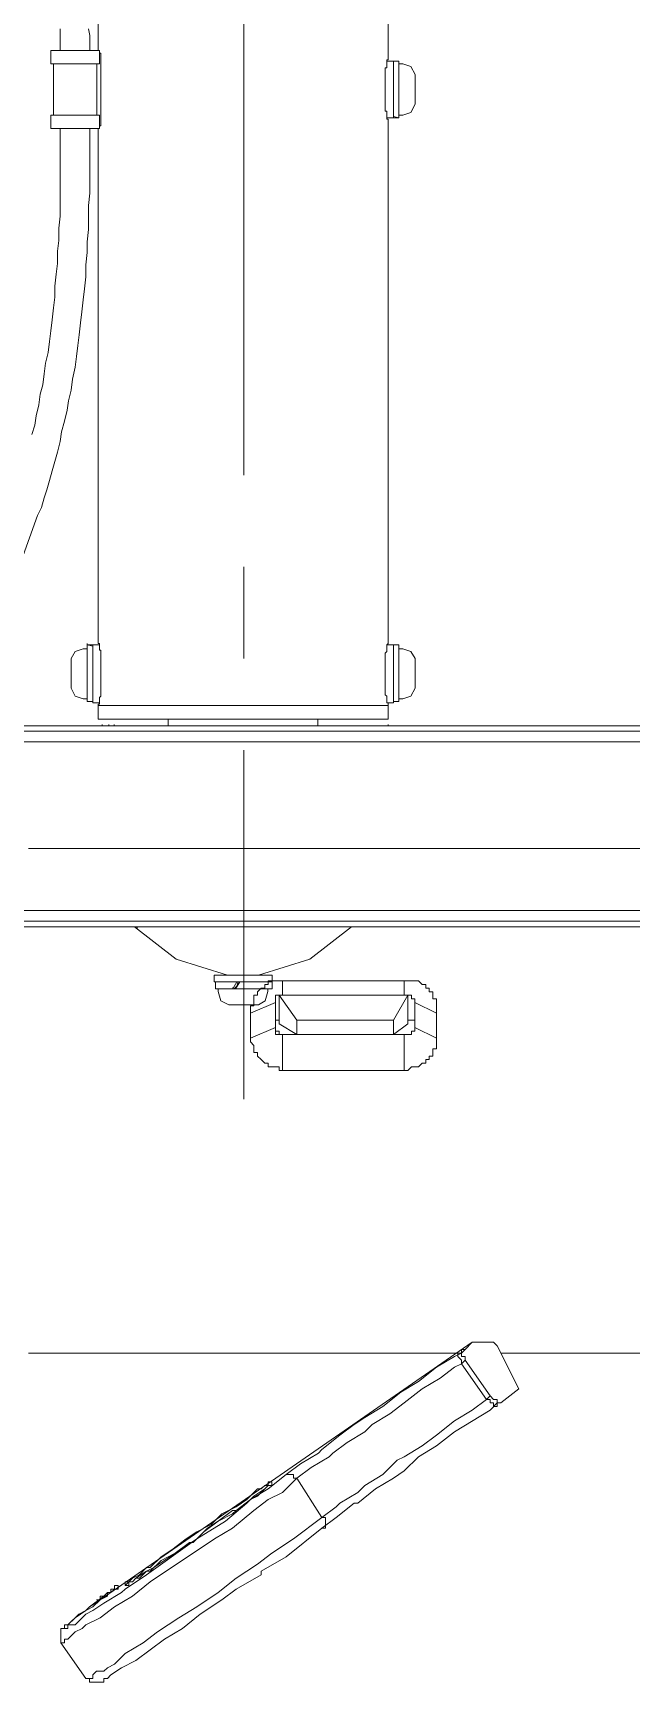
# Model space of a CAD drawing. Header units: millimetres. Extents: x 25083 to 52777, y 24772 to 45779.
# Drawn here: x 49725.6 to 49787.6, y 36670 to 36841.2 of the extents above; entities that cross this region are included whole.
import ezdxf

# ---------------------------------------------------------------- set-up
doc = ezdxf.new("R2010")
doc.units = ezdxf.units.MM
doc.layers.add('小车', color=7, linetype='Continuous')

# ---------------------------------------------------------------- blocks, each defined once
blk = doc.blocks.new('zw$D2F4')
at = {"color": 7, "lineweight": 5}
for points in [[(835.19, 876.04), (901.29, 876.04)], [(861.55, 862.3), (860.07, 862.3), (860.07, 861.92), (859.7, 861.92), (859.7, 861.55), (859.32, 861.55), (858.95, 861.18), (858.95, 860.81), (858.58, 860.81), (858.58, 859.7), (858.21, 859.7), (858.21, 858.95)], [(861.55, 862.3), (861.55, 860.81)], [(874.18, 862.3), (861.55, 862.3)], [(874.18, 862.3), (874.18, 860.81)], [(877.52, 858.95), (877.52, 860.44), (877.15, 860.44), (877.15, 861.18), (876.78, 861.18), (876.78, 861.55), (876.41, 861.55), (876.41, 861.92), (876.04, 861.92), (875.66, 862.3), (874.18, 862.3)], [(858.21, 858.95), (860.81, 860.07)], [(861.55, 860.81), (860.81, 860.81), (860.81, 860.44), (860.81, 860.07)], [(860.81, 860.07), (860.81, 857.47)], [(861.18, 857.84), (861.18, 860.81)], [(861.18, 860.81), (874.55, 860.81)], [(863.04, 858.21), (861.18, 860.81)], [(874.18, 860.81), (861.55, 860.81)], [(874.55, 860.81), (873.07, 858.21)], [(875.29, 860.07), (875.29, 860.44), (874.92, 860.44), (874.92, 860.81), (874.55, 860.81), (874.18, 860.81)], [(874.55, 857.84), (874.55, 860.81)], [(875.29, 857.47), (875.29, 860.07)], [(877.52, 858.95), (875.29, 860.07)], [(858.21, 858.95), (858.21, 856.35)], [(860.81, 858.21), (861.18, 858.21)], [(861.18, 857.84), (863.04, 856.73)], [(863.04, 856.73), (863.04, 858.21)], [(863.04, 858.21), (873.07, 858.21)], [(873.07, 856.73), (873.07, 858.21)], [(873.07, 856.73), (874.55, 857.84)], [(874.55, 858.21), (875.29, 858.21)], [(877.52, 856.35), (877.52, 858.95)], [(858.21, 856.35), (860.81, 857.47)], [(858.21, 856.35), (858.21, 855.98), (858.58, 855.61), (858.58, 854.87), (858.95, 854.87), (858.95, 854.5), (859.32, 854.13), (859.7, 853.75), (860.07, 853.75), (860.07, 853.38), (861.18, 853.38), (861.18, 853.01), (861.55, 853.01)], [(860.81, 857.47), (860.81, 856.73), (861.18, 856.73), (861.55, 856.73)], [(861.55, 853.01), (861.55, 856.73)], [(861.55, 856.73), (874.18, 856.73)], [(873.07, 856.73), (863.04, 856.73)], [(874.18, 856.73), (874.92, 856.73), (874.92, 857.1), (875.29, 857.1), (875.29, 857.47)], [(874.18, 853.01), (874.18, 856.73)], [(874.18, 853.01), (874.55, 853.01), (874.92, 853.38), (875.66, 853.38), (876.04, 853.75), (876.41, 853.75), (876.41, 854.13), (876.78, 854.13), (876.78, 854.5), (877.15, 854.5), (877.15, 855.24), (877.52, 855.24), (877.52, 856.35)], [(877.52, 856.35), (875.29, 857.47)], [(861.55, 853.01), (874.18, 853.01)], [(835.19, 823.67), (880.12, 823.67)], [(881.23, 824.79), (842.61, 798.05)], [(880.12, 823.67), (879.38, 823.3), (877.52, 822.19), (875.66, 820.7), (873.81, 819.59), (871.95, 818.1), (870.09, 816.99), (868.98, 816.25), (867.49, 815.13), (865.64, 813.65), (865.27, 813.28), (863.41, 812.16), (861.92, 811.05)], [(880.12, 823.67), (879.75, 823.67), (879.75, 823.3), (880.12, 822.93), (880.12, 822.56)], [(880.49, 824.05), (880.12, 823.67)], [(880.49, 822.93), (880.49, 823.3), (880.12, 823.3), (880.12, 824.05), (880.49, 824.05)], [(880.49, 824.05), (881.23, 824.79)], [(881.23, 824.79), (883.46, 824.79)], [(883.83, 824.42), (883.46, 824.79)], [(886.06, 819.96), (883.83, 824.42)], [(884.21, 823.67), (901.29, 823.67)], [(880.12, 822.56), (879.38, 822.19), (877.89, 821.07), (876.04, 819.96), (874.18, 818.48), (872.69, 817.36), (870.84, 816.25), (870.09, 815.5), (868.24, 814.39), (866.75, 813.28), (866.38, 812.9), (864.52, 811.79), (863.04, 810.68)], [(880.49, 822.93), (880.12, 822.56)], [(880.12, 822.56), (882.72, 818.85)], [(880.49, 822.93), (883.09, 819.22)], [(865.64, 806.59), (867.12, 807.71), (867.49, 808.08), (869.35, 809.19), (870.09, 809.93), (871.95, 811.05), (873.44, 812.53), (874.18, 812.9), (876.04, 814.02), (877.52, 815.13), (879.38, 816.62), (881.23, 817.73), (882.72, 818.85)], [(883.83, 818.48), (883.09, 817.73), (879.38, 815.5), (877.52, 814.02), (875.66, 812.9), (874.18, 811.42), (873.07, 810.68), (871.21, 809.56), (869.35, 808.08), (868.98, 808.08), (867.12, 806.59), (865.64, 805.48)], [(882.72, 818.85), (883.09, 819.22)], [(883.83, 818.48), (883.83, 818.1), (883.46, 818.1), (883.46, 818.48), (883.09, 818.48), (883.09, 818.85), (882.72, 818.85)], [(884.21, 818.48), (883.83, 818.48), (883.83, 818.85), (883.46, 818.85), (883.09, 819.22)], [(884.21, 818.48), (883.83, 818.48)], [(884.21, 818.48), (886.06, 819.96)], [(863.04, 810.68), (861.55, 809.19), (860.07, 808.45), (858.58, 807.33), (856.35, 805.48), (854.5, 804.36), (847.81, 799.91), (845.96, 798.42), (844.1, 797.31), (842.61, 796.19), (841.13, 795.45), (840.76, 795.08), (840.01, 794.71), (839.27, 793.97), (838.9, 793.97), (838.9, 793.59), (838.53, 793.59)], [(861.92, 811.05), (860.07, 809.56), (858.21, 808.45), (857.84, 808.08), (855.61, 806.22), (852.64, 804.36), (847.44, 800.65), (845.21, 799.16), (844.84, 798.79), (842.98, 797.68), (841.87, 796.94), (841.13, 796.57), (840.01, 795.45), (839.27, 795.45), (839.27, 795.08), (838.9, 795.08), (838.9, 795.45), (839.27, 795.45), (840.01, 796.19), (841.13, 796.94), (841.5, 797.31), (842.98, 798.42), (843.36, 798.42)], [(860.07, 809.93), (860.44, 809.93), (860.44, 810.31), (860.07, 810.31), (860.07, 809.93), (859.7, 809.93), (859.32, 809.56), (858.95, 809.56), (857.84, 808.45), (856.73, 807.71), (855.24, 806.96), (854.13, 805.85), (852.64, 805.11), (851.53, 804.36), (850.04, 803.25), (848.93, 802.51), (847.81, 801.39), (847.44, 801.39), (846.7, 800.65), (845.96, 800.28)], [(859.7, 809.56), (860.07, 809.93)], [(859.7, 809.56), (860.07, 809.93)], [(861.92, 811.05), (862.67, 811.05), (862.67, 810.68), (863.04, 810.68)], [(863.04, 810.68), (865.64, 806.59)], [(845.21, 799.54), (845.58, 799.54), (845.58, 799.91), (845.96, 799.91), (846.33, 800.28), (846.7, 800.28), (847.44, 801.02), (848.18, 801.39), (852.64, 804.36), (853.75, 805.48), (854.87, 806.22), (856.35, 806.96), (856.73, 807.33), (858.21, 808.45), (858.95, 808.82), (859.7, 809.56)], [(845.21, 799.54), (845.58, 799.91), (845.96, 799.91), (846.33, 800.28), (847.44, 801.02), (847.81, 801.02), (848.93, 802.14), (850.41, 802.88), (851.9, 803.99), (852.27, 803.99), (853.38, 805.11), (856.35, 807.33), (856.73, 807.33), (857.84, 808.08), (858.58, 808.82), (859.7, 809.56)], [(841.13, 789.88), (841.87, 789.88), (841.87, 790.25), (842.24, 790.62), (842.98, 790.62), (843.36, 790.99), (844.1, 791.37), (845.21, 792.48), (847.07, 793.59), (848.56, 794.71), (850.78, 796.19), (852.64, 797.31), (854.87, 798.79), (856.73, 800.28), (858.95, 801.76), (860.44, 802.88), (862.67, 804.36), (865.64, 806.59)], [(865.64, 805.48), (866.01, 805.48), (866.01, 806.59), (865.64, 806.59)], [(841.13, 789.88), (841.5, 789.88), (841.5, 789.51), (842.98, 789.51), (842.98, 789.88), (843.36, 789.88), (843.73, 790.25), (844.84, 790.99), (846.33, 791.74), (849.3, 793.97), (851.15, 795.08), (853.01, 796.57), (855.24, 798.05), (856.73, 799.16), (859.32, 800.65), (859.32, 801.02), (861.92, 802.51), (865.64, 805.48)], [(845.96, 800.28), (845.58, 799.91), (845.21, 799.91), (845.21, 799.54)], [(843.36, 798.42), (842.61, 798.05), (841.87, 797.31), (840.39, 796.57), (839.27, 795.45), (838.9, 795.45), (838.9, 795.08), (838.53, 795.08), (838.53, 794.34), (838.53, 793.59)], [(842.61, 798.05), (841.5, 797.31)], [(842.61, 798.05), (841.5, 797.31)], [(842.61, 798.05), (842.24, 798.05)], [(844.1, 799.16), (843.73, 799.16), (843.73, 798.79), (843.36, 798.79), (842.98, 798.42), (842.61, 798.42), (842.61, 798.05)], [(843.36, 798.42), (843.36, 798.79), (843.73, 798.79), (844.1, 799.16), (844.47, 799.16)], [(843.36, 798.42), (843.36, 798.79), (843.73, 798.79), (843.73, 799.16), (844.47, 799.16)], [(844.47, 799.16), (844.47, 799.54), (844.1, 799.54)], [(841.13, 789.88), (838.53, 793.59)]]:
    blk.add_lwpolyline(points, dxfattribs=at)
at = {"color": 7, "lineweight": 0}
for points in [[(861.55, 856.73), (861.18, 856.73), (861.18, 857.1), (860.81, 857.1), (860.81, 857.47)], [(861.55, 856.73), (862.67, 856.73)], [(873.07, 856.73), (874.18, 856.73)], [(875.29, 857.47), (875.29, 857.1), (874.92, 857.1), (874.92, 856.73), (874.18, 856.73)]]:
    blk.add_lwpolyline(points, dxfattribs=at)
for points in [[(860.81, 857.84), (860.81, 857.47), (860.81, 857.47), (860.81, 857.47)], [(875.29, 857.47), (875.29, 857.47), (875.29, 857.47), (875.29, 857.84)], [(860.81, 857.47), (860.81, 857.47), (860.81, 857.47), (860.81, 857.47)], [(875.29, 857.47), (875.29, 857.47), (875.29, 857.47), (875.29, 857.47)]]:
    blk.add_open_spline(points, degree=3, dxfattribs=at)
at = {"color": 7, "lineweight": 5}
for points in [[(860.07, 809.93), (860.07, 809.93), (860.07, 809.93), (860.07, 809.93)], [(842.61, 798.05), (842.61, 798.05), (842.61, 798.05), (842.61, 798.05)], [(844.1, 799.54), (844.1, 799.54), (844.1, 799.16), (844.1, 799.16)], [(844.47, 799.16), (844.47, 799.16), (844.47, 799.16), (844.47, 799.16)]]:
    blk.add_open_spline(points, degree=3, dxfattribs=at)
blk = doc.blocks.new('A$C1A4175F5')
at = {"layer": '小车', "color": 7, "lineweight": 0}
for points in [[(972.06, 897.868), (972.06, 773.561)], [(973.18, 778.18), (973.18, 898.288)], [(990.679, 773.421), (990.679, 898.288)], [(991.798, 897.868), (991.798, 773.561)], [(971.501, 895.768), (971.501, 773.421)], [(992.358, 773.421), (992.358, 895.768)], [(996.278, 850.273), (995.438, 849.853), (995.158, 849.013)], [(996.278, 850.273), (999.358, 850.273)], [(1000.338, 849.013), (1000.058, 849.853), (999.358, 850.273)], [(1056.892, 850.273), (1056.052, 849.853), (1055.772, 849.013)], [(1056.892, 850.273), (1059.971, 850.273)], [(1061.091, 849.013), (1060.811, 849.853), (1059.971, 850.273)], [(994.738, 848.033), (1000.758, 848.033)], [(994.738, 848.033), (994.738, 847.333)], [(994.878, 848.593), (995.018, 848.593)], [(994.878, 848.593), (994.878, 848.033)], [(994.878, 848.593), (994.878, 848.033)], [(1000.758, 848.593), (994.878, 848.593)], [(994.878, 848.593), (994.878, 848.033)], [(995.158, 849.013), (995.158, 848.593)], [(1000.338, 849.013), (1000.338, 848.593)], [(1000.758, 848.593), (1000.758, 848.033)], [(1000.758, 848.033), (1000.758, 847.333)], [(1055.492, 848.593), (1055.632, 848.593)], [(1055.492, 848.593), (1055.492, 848.033)], [(1055.492, 848.593), (1055.632, 848.033)], [(1061.371, 848.593), (1055.492, 848.593)], [(1055.492, 848.593), (1055.492, 848.033)], [(1055.492, 848.033), (1061.371, 848.033)], [(1055.492, 848.033), (1055.492, 847.333)], [(1055.772, 849.013), (1055.772, 848.593)], [(1061.091, 849.013), (1061.091, 848.593)], [(1061.371, 848.593), (1061.371, 848.033)], [(1061.371, 848.033), (1061.371, 847.333)], [(992.358, 847.473), (992.358, 819.056)], [(992.358, 847.473), (992.498, 847.473)], [(993.058, 847.473), (993.058, 817.376)], [(993.058, 847.473), (994.458, 847.473)], [(995.998, 847.193), (995.858, 847.193), (995.718, 847.193), (995.578, 847.193), (995.438, 847.333), (995.298, 847.333), (995.158, 847.333), (995.018, 847.333), (994.878, 847.333), (994.738, 847.333), (994.738, 847.473), (994.598, 847.473), (994.458, 847.473)], [(994.458, 817.376), (994.458, 847.473)], [(994.458, 847.473), (994.458, 817.376)], [(996.558, 847.193), (995.998, 847.193)], [(999.078, 847.193), (996.558, 847.193)], [(999.498, 847.193), (999.078, 847.193)], [(1001.038, 847.473), (1000.898, 847.473), (1000.758, 847.333), (1000.618, 847.333), (1000.478, 847.333), (1000.338, 847.333), (1000.198, 847.333), (1000.058, 847.333), (999.918, 847.193), (999.778, 847.193), (999.638, 847.193), (999.498, 847.193)], [(1055.212, 847.473), (1001.038, 847.473)], [(1056.612, 847.193), (1056.472, 847.193), (1056.332, 847.193), (1056.192, 847.193), (1056.192, 847.333), (1056.052, 847.333), (1055.912, 847.333), (1055.772, 847.333), (1055.632, 847.333), (1055.492, 847.333), (1055.352, 847.333), (1055.352, 847.473), (1055.212, 847.473)], [(1057.172, 847.193), (1056.612, 847.193)], [(1059.691, 847.193), (1057.172, 847.193)], [(1060.251, 847.193), (1059.691, 847.193)], [(1060.391, 847.193), (1060.251, 847.193)], [(1061.651, 847.473), (1061.511, 847.473), (1061.511, 847.333), (1061.371, 847.333), (1061.231, 847.333), (1061.091, 847.333), (1060.951, 847.333), (1060.811, 847.333), (1060.671, 847.333), (1060.671, 847.193), (1060.531, 847.193), (1060.391, 847.193)], [(1121.145, 847.473), (1061.651, 847.473)], [(971.501, 843.693), (968.141, 839.354), (966.461, 834.034)], [(993.058, 840.194), (992.358, 840.194)], [(964.781, 835.014), (963.801, 834.734), (963.381, 834.034)], [(963.381, 830.955), (963.381, 834.034)], [(964.781, 835.014), (965.061, 835.014)], [(965.061, 831.655), (965.061, 835.434)], [(965.761, 835.434), (965.061, 835.434)], [(965.761, 829.415), (965.761, 835.434)], [(965.761, 835.434), (966.461, 835.434)], [(966.461, 835.434), (966.461, 829.415)], [(963.381, 830.955), (963.801, 830.115), (964.781, 829.835)], [(965.061, 831.655), (965.761, 832.075)], [(965.061, 831.515), (965.341, 831.795), (965.761, 831.935)], [(965.061, 831.375), (965.761, 831.795)], [(965.061, 831.375), (965.061, 831.655)], [(965.061, 831.375), (965.201, 831.375)], [(965.061, 829.555), (965.061, 831.375)], [(966.461, 830.815), (968.141, 825.495), (971.501, 821.156)], [(964.781, 829.835), (965.061, 829.835)], [(965.761, 829.555), (965.061, 829.555)], [(965.761, 829.415), (966.461, 829.415)], [(993.058, 824.655), (992.358, 824.655)], [(971.501, 821.156), (971.501, 821.296), (971.361, 821.296), (971.361, 821.436), (971.501, 821.436)], [(992.358, 819.056), (992.498, 819.056)], [(992.358, 819.056), (992.358, 818.496)], [(992.358, 818.496), (992.358, 817.796)], [(992.358, 818.496), (992.498, 818.496)], [(992.358, 817.796), (992.498, 817.796)], [(993.058, 817.376), (994.458, 817.376)], [(994.458, 817.376), (994.598, 817.376), (994.598, 817.516), (994.738, 817.516), (994.878, 817.516), (995.018, 817.516), (995.158, 817.516), (995.298, 817.516), (995.438, 817.656), (995.578, 817.656), (995.718, 817.656), (995.858, 817.656), (995.998, 817.656)], [(994.738, 816.816), (994.738, 817.516)], [(1000.758, 816.816), (994.738, 816.816)], [(994.878, 816.256), (994.878, 816.816)], [(995.998, 817.656), (996.558, 817.656)], [(996.558, 817.656), (999.078, 817.656)], [(999.078, 817.656), (999.498, 817.656)], [(999.498, 817.656), (999.638, 817.656), (999.778, 817.656), (999.918, 817.656), (1000.058, 817.656), (1000.198, 817.656), (1000.198, 817.516), (1000.338, 817.516), (1000.478, 817.516), (1000.618, 817.516), (1000.758, 817.516), (1000.898, 817.516), (1000.898, 817.376), (1001.038, 817.376)], [(1000.758, 816.256), (1000.618, 816.816)], [(1000.758, 816.816), (1000.758, 817.516)], [(1000.758, 816.256), (1000.758, 816.816)], [(1000.758, 816.256), (1000.758, 816.816)], [(1054.372, 817.376), (1001.038, 817.376)], [(1055.772, 817.516), (1054.372, 817.516)], [(1054.372, 817.516), (1054.372, 812.477)], [(1062.211, 817.656), (1054.652, 817.656)], [(1054.652, 817.516), (1054.652, 817.656)], [(1055.772, 817.516), (1055.772, 812.477)], [(1061.091, 817.236), (1055.772, 817.236)], [(1062.491, 817.516), (1061.091, 817.516)], [(1061.091, 817.516), (1061.091, 812.477)], [(1062.211, 817.516), (1062.211, 817.656)], [(1062.491, 817.516), (1062.491, 812.477)], [(1123.525, 817.376), (1062.491, 817.376)], [(994.878, 816.256), (1000.758, 816.256)], [(995.158, 815.836), (995.158, 816.256)], [(995.158, 815.836), (995.438, 814.996), (996.278, 814.576)], [(999.358, 814.576), (1000.058, 814.996), (1000.338, 815.836)], [(1000.338, 815.836), (1000.338, 816.256)], [(1000.758, 816.256), (1000.898, 816.256)], [(1050.172, 816.536), (1048.913, 816.536), (1047.653, 816.536), (1046.393, 816.396), (1045.133, 816.396), (1043.873, 816.396), (1042.613, 816.256), (1041.493, 816.256), (1040.233, 816.116), (1038.974, 816.116), (1037.714, 815.976), (1036.594, 815.836), (1035.334, 815.696), (1034.214, 815.556), (1032.954, 815.416), (1031.834, 815.276), (1030.714, 815.136), (1029.595, 814.996), (1028.335, 814.716), (1027.215, 814.576), (1026.095, 814.296), (1025.115, 814.156), (1023.995, 813.876), (1022.875, 813.597), (1021.895, 813.457), (1020.775, 813.177), (1019.796, 812.897), (1018.816, 812.617), (1017.836, 812.337), (1016.856, 812.057), (1016.016, 811.777), (1015.036, 811.497), (1014.196, 811.077)], [(1054.372, 816.536), (1050.172, 816.536)], [(1064.731, 816.396), (1064.031, 816.536), (1063.331, 816.536), (1062.491, 816.536)], [(999.358, 814.576), (996.278, 814.576)], [(1050.172, 813.457), (1048.913, 813.457), (1047.653, 813.457), (1046.393, 813.457), (1045.273, 813.457), (1044.013, 813.317), (1042.753, 813.317), (1041.633, 813.177), (1040.373, 813.177), (1039.254, 813.037), (1037.994, 812.897), (1036.874, 812.897), (1035.754, 812.757), (1034.494, 812.617), (1033.374, 812.477), (1032.254, 812.337), (1031.134, 812.197), (1030.015, 811.917), (1028.895, 811.777), (1027.775, 811.637), (1026.795, 811.357), (1025.675, 811.217), (1024.555, 810.937), (1023.575, 810.797), (1022.595, 810.517)], [(1054.372, 813.457), (1050.172, 813.457)], [(1064.731, 813.457), (1064.031, 813.457), (1063.331, 813.457), (1062.491, 813.457)], [(1055.772, 812.477), (1054.372, 812.477)], [(1055.772, 812.757), (1061.091, 812.757)], [(1062.491, 812.477), (1061.091, 812.477)], [(1014.196, 811.077), (992.358, 803.238)]]:
    blk.add_lwpolyline(points, dxfattribs=at)
at = {"layer": '小车', "color": 1, "lineweight": 0}
for points in [[(989.839, 832.495), (953.582, 832.495)], [(1008.877, 832.495), (999.358, 832.495)], [(1066.131, 832.495), (1018.396, 832.495)]]:
    blk.add_lwpolyline(points, dxfattribs=at)

msp = doc.modelspace()

# ---------------------------------------------------------------- block references
msp.add_blockref('zw$D2F4', (48889.923, 35880.503))
at = {"layer": '小车', "ltscale": 10, "xscale": -1, "rotation": 270}
msp.add_blockref('A$C1A4175F5', (48914.945, 35776.933), dxfattribs=at)

doc.saveas('drawing.dxf')
